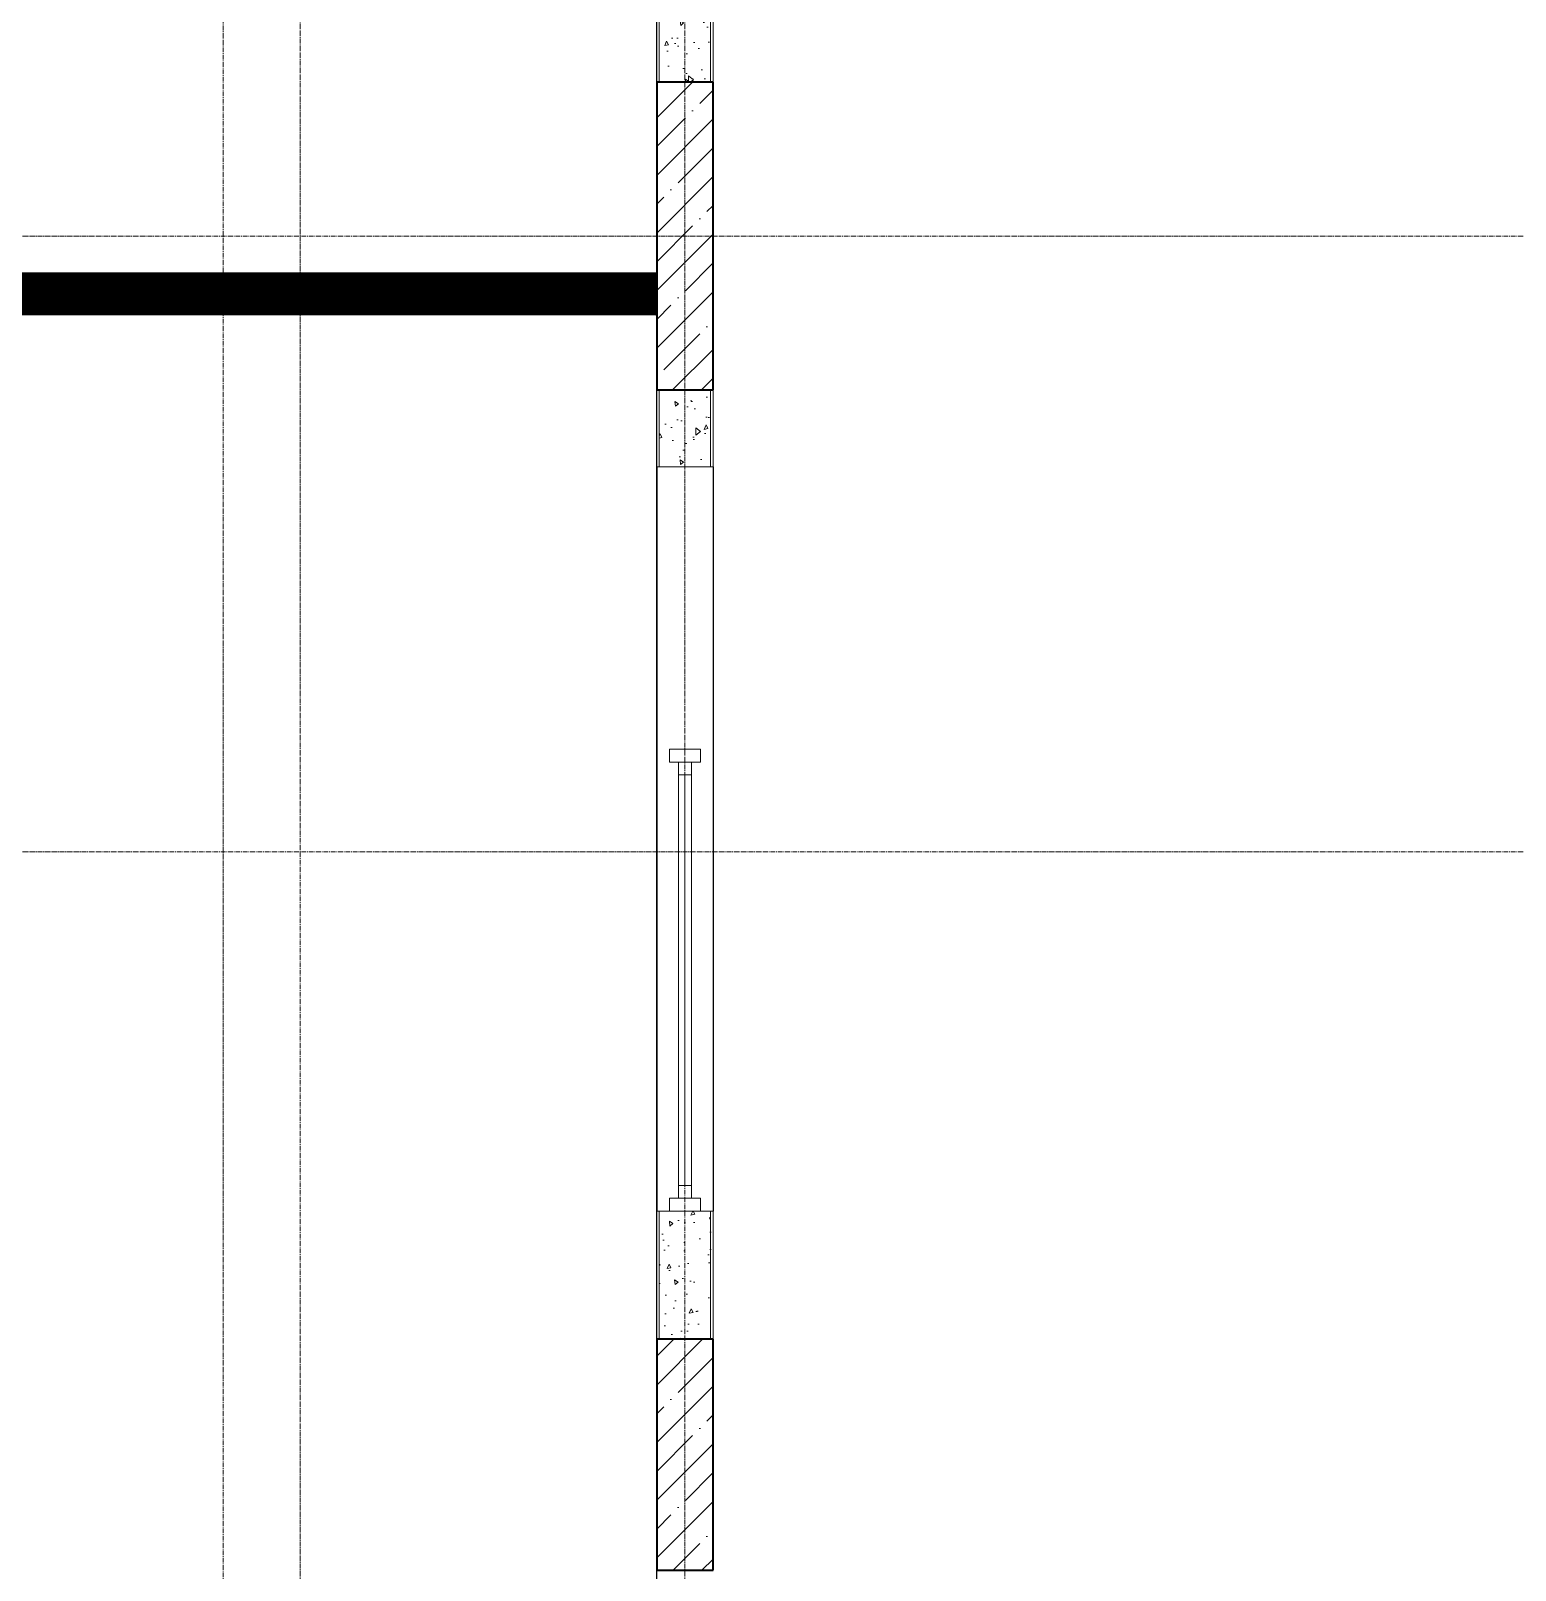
# Model space of a CAD drawing. Header units: millimetres. Extents: x -231292 to 573618, y -153144 to 564035.
# Drawn here: x 14133 to 19920, y -112945 to -106945 of the extents above; entities that cross this region are included whole.
import ezdxf

# ---------------------------------------------------------------- set-up
doc = ezdxf.new("R2010")
doc.units = ezdxf.units.MM
doc.linetypes.add('CENTER2', pattern=[28.575, 19.05, -3.175, 3.175, -3.175])
doc.linetypes.add('HIDDEN2', pattern=[4.7625, 3.175, -1.5875])
doc.layers.get('0').update_dxf_attribs({"color": 250})
for name, color, linetype, lineweight in [('10.3) строит. леса', 20, 'Continuous', 30), ('АР_Колонны', 250, 'Continuous', 35), ('АР_Окна', 250, 'Continuous', 5), ('АР_Стены ЖБ', 250, 'Continuous', 35), ('АР_Стены ПЕНОблок', 250, 'Continuous', 20), ('АР_Тонкая', 250, 'Continuous', 5), ('АР_Штриховка', 250, 'Continuous', 0), ('РД_Оси_100', 250, 'Continuous', 0), ('РД_проем_инж перемыч_фахверк', 250, 'Continuous', 18)]:
    doc.layers.add(name, color=color, linetype=linetype, lineweight=lineweight)
doc.layers.add('РД_Витраж_вн', color=250, linetype='Continuous')
doc.layers.add('РД_Проем', color=250, linetype='Continuous', lineweight=0, plot=False)
pattern_1 = [(45, (8883.46, -162345.28), (-112.2532, 112.2532), []), (45, (8995.71, -162345.28), (-112.2532, 112.2532), [198.4375, -39.6875, 0, -39.6875])]

# ---------------------------------------------------------------- blocks, each defined once
blk = doc.blocks.new('оси_рен')
at = {"layer": 'РД_Оси_100', "color": 251, "linetype": 'CENTER2', "true_color": 0x636466}
for p, q in [((1225207.916, 177013.25), (1189697.958, 177013.25)), ((1225207.916, 174613.25), (1189697.958, 174613.25))]:
    blk.add_line(p, q, dxfattribs=at)
for points in [[(1201652.916, 223268.25), (1201652.916, 135558.25)], [(1201952.916, 135558.25), (1201952.916, 223268.25)], [(1203452.916, 135558.25), (1203452.916, 223268.25)]]:
    blk.add_lwpolyline(points, dxfattribs=at)

msp = doc.modelspace()

# ---------------------------------------------------------------- hatches: boundary and pattern name
at = {"true_color": 0x000000}
h = msp.add_hatch(dxfattribs=at)
h.set_pattern_fill('ANGLE', color=18, scale=50, angle=12)
h.set_pattern_definition([(12, (0, 0), (-72.6132, 341.618), [254, -95.25]), (102, (0, 0), (-341.618, -72.6132), [254, -95.25])])
h.paths.add_polyline_path([(16573.458, -108052.489), (8962.737, -108052.489), (8962.737, -107889.032), (16573.458, -107889.032)])
at = {"layer": '10.3) строит. леса', "true_color": 0x000000}
h = msp.add_hatch(dxfattribs=at)
h.set_pattern_fill('ANGLE', color=18)
h.set_pattern_definition([(0, (0, 0), (0, 6.985), [5.08, -1.905]), (90, (0, 0), (-6.985, 4e-16), [5.08, -1.905])])
h.paths.add_polyline_path([(16573.458, -108052.489), (8962.737, -108052.489), (8962.737, -107889.032), (16573.458, -107889.032)])
h = msp.add_hatch(dxfattribs=at)
h.set_pattern_fill('ANSI31', color=18)
h.paths.add_polyline_path([(16573.458, -108052.489), (8962.737, -108052.489), (8962.737, -107889.032), (16573.458, -107889.032)])
at = {"layer": 'АР_Штриховка', "linetype": 'Continuous', "lineweight": 0, "true_color": 0x000000}
h = msp.add_hatch(dxfattribs=at)
h.set_pattern_fill('AR-CONC', color=18, angle=-315, style=0)
h.set_pattern_definition([(95, (8883.46, -162345.28), (140.09465, 117.55338), [19.05, -209.55]), (40, (8883.46, -162345.28), (-160.01845, 110.1767), [15.24, -167.6406]), (145.45144, (8895.13, -162335.49), (-19.9238, 227.7301), [16.19, -178.09024]), (91.1842, (8847.54, -162309.36), (221.41024, 161.9534), [28.575, -314.325]), (141.63556, (8866, -162295.87), (-7.0866, 342.8268), [24.285, -267.1356]), (36.18415, (8847.54, -162309.36), (-7.0866, 342.8268), [22.86, -251.4597]), (66, (8874.48, -162300.38), (179.51998, 34.89515), [19.05, -209.55]), (11, (8874.48, -162300.38), (-86.5399, 173.9412), [15.24, -167.64]), (116.45144, (8889.44, -162297.47), (92.98005, 208.83634), [16.19, -178.08994]), (82.5, (8883.46, -162345.28), (-57.60547, 61.973414), [0, -165.608, 0, -170.18, 0, -168.275]), (52.5, (8883.46, -162345.28), (-23.58973, 118.087), [0, -97.028, 0, -161.798, 0, -64.135]), (12.5, (8843.406, -162385.335), (99.92786, 91.826196), [0, -63.5, 0, -198.12, 0, -262.89]), (2.5, (8825.45, -162403.3), (86.7639, 122.7224), [0, -82.55, 0, -131.572, 0, -186.69])])
h.paths.add_polyline_path([(16783.458, -103645.283), (16583.458, -103645.283), (16583.458, -107145.283), (16783.458, -107145.283)], flags=0)
at = {"layer": 'АР_Штриховка', "linetype": 'Continuous', "lineweight": 5, "true_color": 0x000000}
h = msp.add_hatch(dxfattribs=at)
h.set_pattern_fill('ANSI35', color=18, scale=25, style=0)
h.set_pattern_definition(pattern_1)
h.paths.add_polyline_path([(16573.458, -108345.283), (16793.458, -108345.283), (16793.458, -107145.283), (16573.458, -107145.283)], flags=0)
at = {"layer": 'АР_Штриховка', "linetype": 'Continuous', "lineweight": 0, "true_color": 0x000000}
h = msp.add_hatch(dxfattribs=at)
h.set_pattern_fill('AR-CONC', color=18, angle=-315, style=0)
h.set_pattern_definition([(95, (8883.46, -162345.28), (140.09465, 117.55338), [19.05, -209.55]), (40, (8883.46, -162345.28), (-160.01845, 110.1767), [15.24, -167.6406]), (145.45144, (8895.13, -162335.49), (-19.9238, 227.7301), [16.19, -178.09024]), (91.1842, (8847.54, -162309.36), (221.4102, 161.9534), [28.575, -314.325]), (141.63556, (8866, -162295.87), (-7.0866, 342.8268), [24.285, -267.1356]), (36.18415, (8847.54, -162309.36), (-7.0866, 342.8268), [22.86, -251.4597]), (66, (8874.48, -162300.38), (179.51998, 34.89515), [19.05, -209.55]), (11, (8874.48, -162300.38), (-86.5399, 173.9412), [15.24, -167.64]), (116.45145, (8889.44, -162297.47), (92.98005, 208.83634), [16.19, -178.08994]), (82.5, (8883.46, -162345.28), (-57.60547, 61.97341), [0, -165.608, 0, -170.18, 0, -168.275]), (52.5, (8883.46, -162345.28), (-23.58973, 118.087), [0, -97.028, 0, -161.798, 0, -64.135]), (12.5, (8843.406, -162385.335), (99.92786, 91.826196), [0, -63.5, 0, -198.12, 0, -262.89]), (2.5, (8825.45, -162403.3), (86.7639, 122.7224), [0, -82.55, 0, -131.572, 0, -186.69])])
h.paths.add_polyline_path([(16783.458, -108345.283), (16583.458, -108345.283), (16583.458, -108645.283), (16783.458, -108645.283)], flags=0)
h.paths.add_polyline_path([(16783.458, -111545.283), (16583.458, -111545.283), (16583.458, -112045.283), (16783.458, -112045.283)], flags=0)
at = {"layer": 'АР_Штриховка', "linetype": 'Continuous', "lineweight": 5, "true_color": 0x000000}
h = msp.add_hatch(dxfattribs=at)
h.set_pattern_fill('ANSI35', color=18, scale=25, style=0)
h.set_pattern_definition(pattern_1)
h.paths.add_polyline_path([(16573.458, -112945.283), (16793.458, -112945.283), (16793.458, -112045.283), (16573.458, -112045.283)], flags=0)

# ---------------------------------------------------------------- linework, layer by layer
for points in [[(16573.458, -98570.283), (9003.458, -98570.283), (9003.458, -135535.288), (16573.458, -135535.288)], [(16573.458, -108052.489), (8962.737, -108052.489), (8962.737, -107889.032), (16573.458, -107889.032)]]:
    msp.add_lwpolyline(points, close=True)
at = {"layer": 'АР_Колонны', "color": 18, "linetype": 'HIDDEN2', "lineweight": 25, "true_color": 0x000000}
for p, q in [((16573.458, -107145.283), (16793.458, -107145.283)), ((16573.458, -108345.283), (16573.458, -107145.283)), ((16793.458, -107145.283), (16793.458, -108345.283)), ((16793.458, -108345.283), (16573.458, -108345.283)), ((16573.458, -112045.283), (16793.458, -112045.283)), ((16573.458, -112945.283), (16573.458, -112045.283)), ((16793.458, -112045.283), (16793.458, -112945.283)), ((16793.458, -112945.283), (16573.458, -112945.283))]:
    msp.add_line(p, q, dxfattribs=at)
at = {"layer": 'АР_Колонны', "color": 18, "linetype": 'Continuous', "lineweight": 30, "true_color": 0x000000}
for p, q in [((16793.458, -107145.283), (16573.458, -107145.283)), ((16573.458, -107145.283), (16573.458, -108345.283)), ((16793.458, -108345.283), (16793.458, -107145.283)), ((16573.458, -108345.283), (16793.458, -108345.283)), ((16793.458, -112045.283), (16573.458, -112045.283)), ((16573.458, -112045.283), (16573.458, -112945.283)), ((16793.458, -112945.283), (16793.458, -112045.283)), ((16573.458, -112945.283), (16793.458, -112945.283))]:
    msp.add_line(p, q, dxfattribs=at)
at = {"layer": 'АР_Окна', "color": 18, "linetype": 'Continuous', "lineweight": 5, "true_color": 0x000000}
for p, q in [((16573.458, -111545.283), (16573.458, -109745.283)), ((16793.458, -111545.283), (16793.458, -109745.283)), ((16708.458, -109845.283), (16658.458, -109845.283)), ((16683.458, -111445.283), (16683.458, -109845.283)), ((16708.458, -111445.283), (16658.458, -111445.283))]:
    msp.add_line(p, q, dxfattribs=at)
for points in [[(16623.458, -109795.283), (16623.458, -109745.283), (16743.458, -109745.283), (16743.458, -109795.283)], [(16708.458, -111495.283), (16658.458, -111495.283), (16658.458, -109795.283), (16708.458, -109795.283)], [(16623.458, -111495.283), (16623.458, -111545.283), (16743.458, -111545.283), (16743.458, -111495.283)]]:
    msp.add_lwpolyline(points, close=True, dxfattribs=at)
at = {"layer": 'АР_Стены ЖБ', "color": 18, "linetype": 'Continuous', "lineweight": 40, "true_color": 0x000000}
for p, q in [((16793.458, -107145.283), (16573.458, -107145.283)), ((16573.458, -107145.283), (16573.458, -108345.283)), ((16793.458, -108345.283), (16793.458, -107145.283)), ((16573.458, -108345.283), (16793.458, -108345.283)), ((16793.458, -112045.283), (16573.458, -112045.283)), ((16573.458, -112045.283), (16573.458, -112945.283)), ((16793.458, -112945.283), (16793.458, -112045.283)), ((16573.458, -112945.283), (16793.458, -112945.283))]:
    msp.add_line(p, q, dxfattribs=at)
at = {"layer": 'АР_Стены ПЕНОблок', "color": 18, "linetype": 'Continuous', "lineweight": 20, "true_color": 0x000000}
for p, q in [((16583.458, -103645.283), (16583.458, -107145.283)), ((16783.458, -107145.283), (16783.458, -103645.283)), ((16583.458, -107145.283), (16783.458, -107145.283)), ((16783.458, -108345.283), (16583.458, -108345.283)), ((16583.458, -108345.283), (16583.458, -108645.283)), ((16783.458, -108645.283), (16783.458, -108345.283)), ((16583.458, -108645.283), (16783.458, -108645.283)), ((16783.458, -111545.283), (16583.458, -111545.283)), ((16583.458, -111545.283), (16583.458, -112045.283)), ((16783.458, -112045.283), (16783.458, -111545.283)), ((16583.458, -112045.283), (16783.458, -112045.283))]:
    msp.add_line(p, q, dxfattribs=at)
at = {"layer": 'АР_Тонкая', "color": 18, "linetype": 'Continuous', "lineweight": 0, "true_color": 0x000000}
for p, q in [((16573.458, -103645.283), (16573.458, -107145.283)), ((16583.458, -107145.283), (16583.458, -103645.283)), ((16783.458, -103645.283), (16783.458, -107145.283)), ((16793.458, -107145.283), (16793.458, -103645.283)), ((16573.458, -107145.283), (16583.458, -107145.283)), ((16783.458, -107145.283), (16793.458, -107145.283)), ((16583.458, -108345.283), (16573.458, -108345.283)), ((16573.458, -108345.283), (16573.458, -108645.283)), ((16583.458, -108645.283), (16583.458, -108345.283)), ((16793.458, -108345.283), (16783.458, -108345.283)), ((16783.458, -108345.283), (16783.458, -108645.283)), ((16793.458, -108645.283), (16793.458, -108345.283)), ((16573.458, -108645.283), (16583.458, -108645.283)), ((16783.458, -108645.283), (16793.458, -108645.283)), ((16583.458, -111545.283), (16573.458, -111545.283)), ((16573.458, -111545.283), (16573.458, -112045.283)), ((16583.458, -112045.283), (16583.458, -111545.283)), ((16793.458, -111545.283), (16783.458, -111545.283)), ((16783.458, -111545.283), (16783.458, -112045.283)), ((16793.458, -112045.283), (16793.458, -111545.283)), ((16573.458, -112045.283), (16583.458, -112045.283)), ((16783.458, -112045.283), (16793.458, -112045.283))]:
    msp.add_line(p, q, dxfattribs=at)
at = {"layer": 'РД_Витраж_вн', "color": 18, "linetype": 'Continuous', "lineweight": 25, "true_color": 0x000000}
for p, q in [((16573.458, -108645.283), (16573.458, -111545.283)), ((16793.458, -108645.283), (16793.458, -111545.283))]:
    msp.add_line(p, q, dxfattribs=at)
at = {"layer": 'РД_Проем', "color": 18, "linetype": 'Continuous', "lineweight": 0, "true_color": 0x000000}
for p, q in [((16573.458, -108645.283), (16573.458, -111545.283)), ((16793.458, -108645.283), (16793.458, -111545.283))]:
    msp.add_line(p, q, dxfattribs=at)
at = {"layer": 'РД_проем_инж перемыч_фахверк', "color": 18, "linetype": 'Continuous', "lineweight": 18, "true_color": 0x000000}
for p, q in [((16573.458, -108645.283), (16573.458, -111545.283)), ((16793.458, -108645.283), (16793.458, -111545.283))]:
    msp.add_line(p, q, dxfattribs=at)

# ---------------------------------------------------------------- block references
at = {"rotation": 359.999868838025}
msp.add_blockref('оси_рен', (-1186769.82, -284755.728), dxfattribs=at)

doc.saveas('drawing.dxf')
